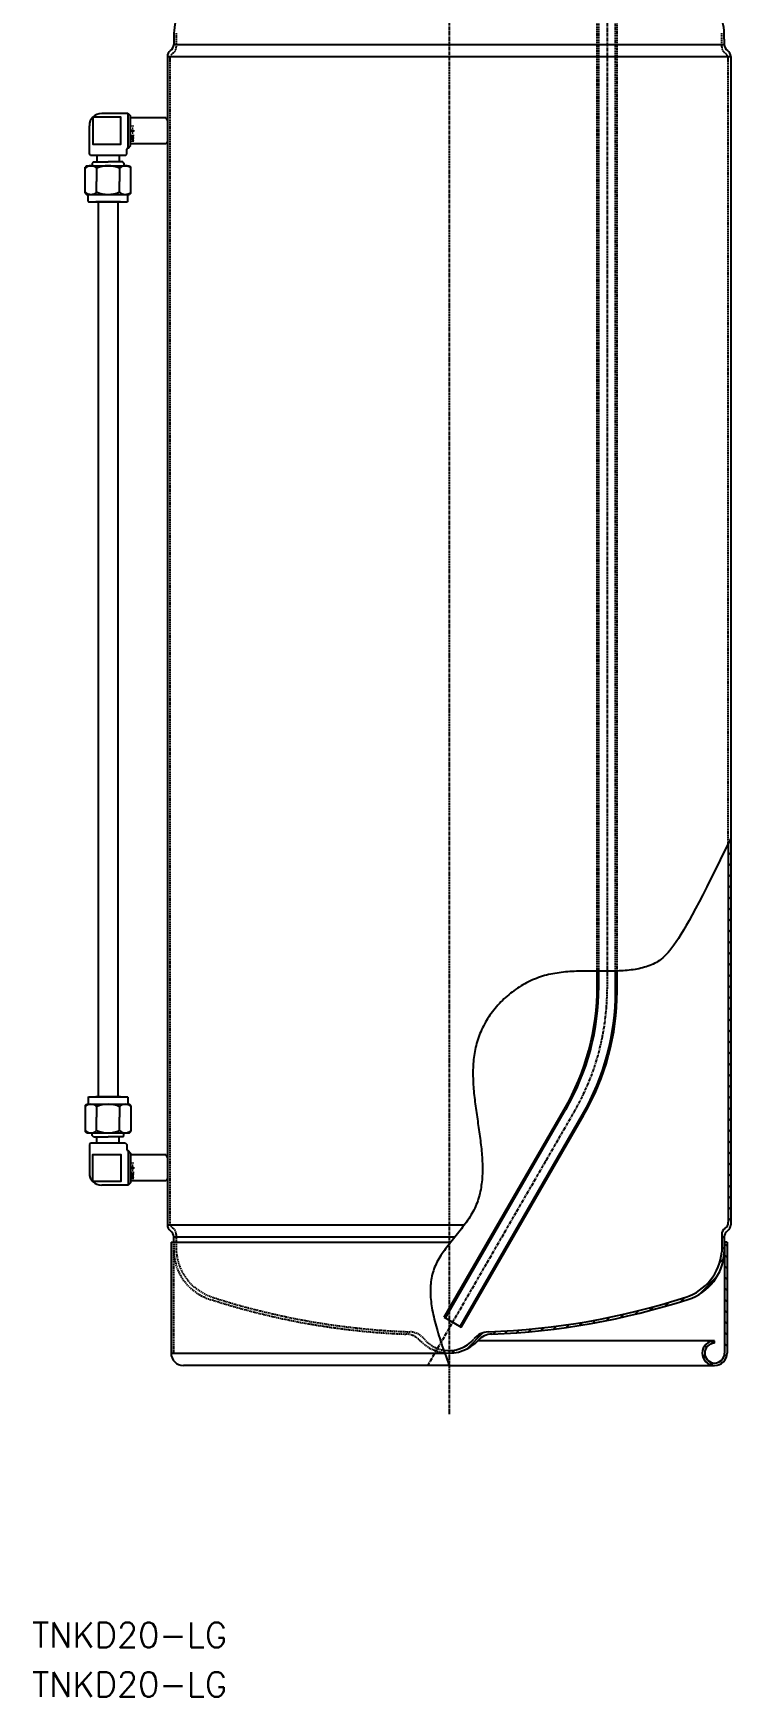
# Model space of a CAD drawing. Extents: x -168 to 134, y -932 to 134.
# Drawn here: x -168 to 114, y -932 to -259 of the extents above; entities that cross this region are included whole.
import ezdxf

# ---------------------------------------------------------------- set-up
doc = ezdxf.new("R2010")
doc.units = 0
doc.linetypes.add('CENTER', pattern=[2, 1.25, -0.25, 0.25, -0.25])
doc.linetypes.add('DASHED', pattern=[0.75, 0.5, -0.25])
doc.layers.get('0').update_dxf_attribs({"linetype": 'CONTINUOUS'})
doc.layers.add('CENTER', color=1, linetype='CENTER')
doc.styles.get("Standard").update_dxf_attribs({"font": 'txt.shx', "bigfont": 'bigfont.shx'})

# ---------------------------------------------------------------- blocks, each defined once
blk = doc.blocks.new('*U1')
at = {"color": 7, "linetype": 'CONTINUOUS'}
blk.add_text('MWE-8-1', height=1, rotation=90, dxfattribs=at).set_placement((-127.53, -722.43))
blk = doc.blocks.new('*U2')
at = {"color": 7, "linetype": 'CONTINUOUS'}
blk.add_text('MWE-8-1', height=1, rotation=90, dxfattribs=at).set_placement((-127.53, -302.43))
blk = doc.blocks.new('*X3')
at = {"color": 0, "linetype": 'CONTINUOUS'}
for p, q in [((112.5, -749.65), (111.5, -748.65)), ((112.5, -754.14), (111.5, -753.14)), ((112.5, -758.63), (111.5, -757.63)), ((112.5, -763.12), (111.5, -762.12)), ((112.5, -767.61), (111.5, -766.61)), ((112.5, -772.1), (111.5, -771.1)), ((112.5, -776.59), (111.5, -775.59)), ((112.5, -781.08), (111.5, -780.08)), ((112.5, -785.57), (111.5, -784.57)), ((104.14, -795.17), (102.53, -793.56)), ((104.2, -790.74), (103.48, -790.02)), ((106.98, -789.03), (106.14, -788.19)), ((112.31, -794.36), (111.47, -793.52)), ((112.5, -790.06), (111.5, -789.06)), ((106.94, -797.97), (105.33, -796.36)), ((110.48, -797.02), (109.76, -796.3))]:
    blk.add_line(p, q, dxfattribs=at)
blk = doc.blocks.new('*X4')
at = {"color": 0, "linetype": 'CONTINUOUS'}
for p, q in [((60, -639.81), (60.6, -639.21)), ((60, -644.3), (60.6, -643.7)), ((67.4, -641.39), (68, -640.79)), ((67.4, -645.88), (68, -645.28)), ((59.56, -653.72), (60.24, -653.04)), ((59.9, -648.89), (60.53, -648.26)), ((67.32, -650.46), (67.95, -649.83)), ((58.95, -658.82), (59.68, -658.1)), ((66.42, -660.33), (67.14, -659.61)), ((67, -655.26), (67.67, -654.59)), ((58, -664.26), (58.79, -663.47)), ((65.51, -665.74), (66.29, -664.96)), ((56.63, -670.12), (57.5, -669.26)), ((64.17, -671.56), (65.03, -670.7)), ((54.68, -676.56), (55.66, -675.58)), ((62.28, -677.94), (63.25, -676.97)), ((51.88, -683.85), (53.03, -682.7)), ((59.58, -685.14), (60.71, -684)), ((47.59, -692.64), (49.07, -691.15)), ((55.47, -693.74), (56.91, -692.29)), ((41.51, -703.21), (43.15, -701.57)), ((49.46, -704.24), (51.1, -702.6)), ((35.37, -713.83), (37.01, -712.19)), ((43.32, -714.86), (44.96, -713.22)), ((29.24, -724.45), (30.88, -722.82)), ((37.19, -725.49), (38.83, -723.85)), ((23.11, -735.08), (24.74, -733.44)), ((31.06, -736.11), (32.69, -734.47)), ((16.97, -745.7), (18.61, -744.06)), ((24.92, -746.73), (26.56, -745.09)), ((10.84, -756.33), (12.48, -754.69)), ((18.79, -757.36), (20.43, -755.72)), ((4.7, -766.95), (6.34, -765.31)), ((12.65, -767.98), (14.29, -766.34)), ((-1.43, -777.57), (0, -776.14)), ((0, -776.14), (0.21, -775.93)), ((6.52, -778.6), (8.16, -776.96))]:
    blk.add_line(p, q, dxfattribs=at)
blk = doc.blocks.new('*X5')
at = {"color": 0, "linetype": 'CONTINUOUS'}
for p, q in [((113, -586.81), (114, -585.81)), ((113, -591.3), (114, -590.3)), ((113, -595.79), (114, -594.79)), ((113, -600.28), (114, -599.28)), ((113, -604.77), (114, -603.77)), ((113, -609.26), (114, -608.26)), ((113, -613.75), (114, -612.75)), ((113, -618.24), (114, -617.24)), ((113, -622.73), (114, -621.73)), ((113, -627.22), (114, -626.22)), ((113, -631.71), (114, -630.71)), ((113, -636.2), (114, -635.2)), ((113, -640.69), (114, -639.69)), ((113, -645.18), (114, -644.18)), ((113, -649.67), (114, -648.67)), ((113, -654.16), (114, -653.16)), ((113, -658.65), (114, -657.65)), ((113, -663.14), (114, -662.14)), ((113, -667.63), (114, -666.63)), ((113, -672.12), (114, -671.12)), ((113, -676.61), (114, -675.61)), ((113, -681.1), (114, -680.1)), ((113, -685.59), (114, -684.59)), ((113, -690.09), (114, -689.09)), ((113, -694.58), (114, -693.58)), ((113, -699.07), (114, -698.07)), ((113, -703.56), (114, -702.56)), ((113, -708.05), (114, -707.05)), ((113, -712.54), (114, -711.54)), ((113, -717.03), (114, -716.03)), ((113, -721.52), (114, -720.52)), ((113, -726.01), (114, -725.01)), ((113, -730.5), (114, -729.5)), ((113, -734.99), (114, -733.99)), ((113, -739.48), (114, -738.48)), ((110.37, -746.6), (111.4, -745.57)), ((110.37, -751.09), (111.37, -750.09)), ((109.49, -756.45), (111.07, -754.87)), ((101.24, -769.2), (108.42, -762.02)), ((81.19, -775.77), (82.72, -774.25)), ((87.39, -774.07), (88.99, -772.47)), ((93.8, -772.15), (95.48, -770.47)), ((47.43, -782.59), (48.65, -781.38)), ((52.72, -781.79), (53.98, -780.54)), ((58.13, -780.87), (59.43, -779.57)), ((63.67, -779.83), (65.02, -778.47)), ((69.35, -778.63), (70.76, -777.23)), ((75.19, -777.29), (76.65, -775.83)), ((7.42, -791.18), (13.88, -784.71)), ((17.8, -785.28), (18.83, -784.26)), ((22.52, -785.05), (23.57, -784)), ((27.32, -784.75), (28.4, -783.67)), ((32.2, -784.35), (33.32, -783.24)), ((37.18, -783.86), (38.32, -782.72)), ((42.25, -783.28), (43.43, -782.1)), ((1.15, -792.96), (2.31, -791.79))]:
    blk.add_line(p, q, dxfattribs=at)

msp = doc.modelspace()

# ---------------------------------------------------------------- linework, layer by layer
at = {"color": 3, "linetype": 'DASHED'}
for p, q in [((60, -638.34), (60, -217.5)), ((60.6, -638.34), (60.6, -217.5)), ((67.4, -638.3), (67.4, -217.5)), ((68, -638.28), (68, -217.5)), ((-110.37, -258.53), (-110.37, -264.04)), ((110.37, -264.04), (110.37, -258.53)), ((-113, -269), (-113, -740)), ((113, -586.62), (113, -269)), ((-110.37, -744.96), (-110.37, -752.03)), ((-111.5, -748.02), (-111.5, -793)), ((-111.37, -748.02), (-111.37, -752.03))]:
    msp.add_line(p, q, dxfattribs=at)
at = {"color": 7, "linetype": 'CONTINUOUS'}
for p, q in [((-111.37, -258.53), (-111.37, -263.04)), ((111.37, -260.98), (111.37, -258.53)), ((111.37, -260.98), (111.37, -263.04)), ((-114, -268), (-114, -741)), ((-114, -268), (-114, -741)), ((-114, -268), (0, -268)), ((-111.37, -263.04), (0, -263.04)), ((0, -263.04), (111.37, -263.04)), ((0, -268), (114, -268)), ((114, -268), (114, -741)), ((-145.58, -307.5), (-145.58, -296)), ((-130.01, -291), (-140.58, -291)), ((-128.88, -292), (-129.88, -291)), ((-129.88, -291), (-128.88, -292)), ((-129.88, -305), (-129.88, -291)), ((-128.88, -304), (-128.88, -292)), ((-128.88, -303.5), (-128.88, -292.5)), ((-114.5, -292.75), (-128.88, -292.75)), ((-114, -293.75), (-114.5, -292.75)), ((-114, -293.75), (-114, -302.25)), ((-114, -302.25), (-114.5, -303.25)), ((-145.08, -308), (-145.58, -307.5)), ((-130.92, -308), (-145.08, -308)), ((-142.5, -308), (-142.5, -310.58)), ((-133.5, -308), (-133.5, -310.58)), ((-130.92, -308), (-130.42, -307.5)), ((-130.42, -307.5), (-130.42, -305.5)), ((-129.88, -305), (-129.92, -305)), ((-129.88, -305), (-128.88, -304)), ((-114.5, -303.25), (-128.88, -303.25)), ((-146.74, -312.2), (-147.24, -312.7)), ((-147.24, -323.3), (-147.24, -312.7)), ((-146.74, -312.2), (-129.26, -312.2)), ((-143.93, -310.58), (-144.43, -311.08)), ((-144.43, -311.08), (-144.43, -312.2)), ((-143.93, -310.58), (-138, -310.58)), ((-142.62, -313.21), (-142.62, -318.55)), ((-132.07, -310.58), (-138, -310.58)), ((-133.38, -313.21), (-133.38, -318.55)), ((-132.07, -310.58), (-131.57, -311.08)), ((-131.57, -311.08), (-131.57, -312.2)), ((-129.26, -312.2), (-128.76, -312.7)), ((-128.76, -323.3), (-128.76, -312.7)), ((-147.24, -323.3), (-146.74, -323.8)), ((-142.62, -322.79), (-142.62, -318.55)), ((-133.38, -322.79), (-133.38, -318.55)), ((-133.38, -322.79), (-133.38, -318.55)), ((-128.76, -323.3), (-129.26, -323.8)), ((-146.74, -323.8), (-129.26, -323.8)), ((-146, -326.7), (-146, -323.8)), ((-146, -326.7), (-145.9, -326.8)), ((-145.9, -326.8), (-130.1, -326.8)), ((-133, -326.8), (-143, -326.8)), ((-142, -326.8), (-142, -689.2)), ((-134, -326.8), (-134, -689.2)), ((-130, -326.7), (-130.1, -326.8)), ((-130, -326.7), (-130, -323.8)), ((113, -586.62), (113, -740)), ((60, -644.38), (60, -638.34)), ((60.6, -644.54), (60.6, -638.34)), ((67.4, -646.36), (67.4, -638.3)), ((68, -646.52), (68, -638.28)), ((-147.24, -692.7), (-146.74, -692.2)), ((-147.24, -692.7), (-147.24, -703.3)), ((-146.74, -692.2), (-129.26, -692.2)), ((-146, -689.3), (-145.9, -689.2)), ((-146, -689.3), (-146, -692.2)), ((-145.9, -689.2), (-130.1, -689.2)), ((-133, -689.2), (-143, -689.2)), ((-142.62, -693.21), (-142.62, -697.45)), ((-133.38, -693.21), (-133.38, -697.45)), ((-133.38, -693.21), (-133.38, -697.45)), ((-130, -689.3), (-130.1, -689.2)), ((-130, -689.3), (-130, -692.2)), ((-128.76, -692.7), (-129.26, -692.2)), ((-128.76, -692.7), (-128.76, -703.3)), ((-142.62, -702.79), (-142.62, -697.45)), ((-133.38, -702.79), (-133.38, -697.45)), ((-1.96, -778.5), (46.6, -694.38)), ((-1.44, -778.8), (47.2, -694.54)), ((4.44, -782.2), (54, -696.36)), ((4.96, -782.5), (54.6, -696.52)), ((-146.74, -703.8), (-147.24, -703.3)), ((-146.74, -703.8), (-129.26, -703.8)), ((-144.43, -704.92), (-144.43, -703.8)), ((-143.93, -705.42), (-144.43, -704.92)), ((-143.93, -705.42), (-138, -705.42)), ((-142.5, -708), (-142.5, -705.42)), ((-132.07, -705.42), (-138, -705.42)), ((-133.5, -708), (-133.5, -705.42)), ((-132.07, -705.42), (-131.57, -704.92)), ((-131.57, -704.92), (-131.57, -703.8)), ((-129.26, -703.8), (-128.76, -703.3)), ((-145.08, -708), (-145.58, -708.5)), ((-145.58, -708.5), (-145.58, -720)), ((-130.92, -708), (-145.08, -708)), ((-130.92, -708), (-130.42, -708.5)), ((-130.42, -708.5), (-130.42, -710.5)), ((-129.88, -711), (-129.92, -711)), ((-129.88, -711), (-129.88, -725)), ((-129.88, -711), (-128.88, -712)), ((-128.88, -712), (-128.88, -724)), ((-128.88, -712.5), (-128.88, -723.5)), ((-114.5, -712.75), (-128.88, -712.75)), ((-114, -713.75), (-114.5, -712.75)), ((-114, -713.75), (-114, -722.25)), ((-130.01, -725), (-140.58, -725)), ((-129.88, -725), (-128.88, -724)), ((-128.88, -724), (-129.88, -725)), ((-114.5, -723.25), (-128.88, -723.25)), ((-114, -722.25), (-114.5, -723.25)), ((-114, -741), (0, -741)), ((-111.37, -748.02), (-111.37, -745.96)), ((-111.37, -745.96), (0, -745.96)), ((0, -741), (6.28, -741)), ((0, -745.96), (2.35, -745.96)), ((110.37, -744.96), (110.37, -752.03)), ((111.37, -745.96), (111.37, -752.03)), ((-112.5, -748.02), (-111.5, -748.02)), ((-112.5, -748.02), (-112.5, -793)), ((-111.5, -748.02), (0, -748.02)), ((0, -748.02), (0.69, -748.02)), ((112.5, -748.02), (111.37, -748.02)), ((111.5, -748.02), (111.5, -793)), ((112.5, -748.02), (112.5, -793)), ((-1.96, -778.5), (4.96, -782.5)), ((107.5, -788), (11.62, -788)), ((107.5, -789), (107.5, -788)), ((-112.5, -793), (-1.76, -793)), ((0, -798), (-107.5, -798)), ((0, -798), (107.5, -798))]:
    msp.add_line(p, q, dxfattribs=at)
for points in [[(-144.12, -292.46), (-144.12, -303.47), (-132.87, -303.47), (-132.87, -292.46)], [(-144.12, -723.54), (-144.12, -712.53), (-132.87, -712.53), (-132.87, -723.54)]]:
    msp.add_lwpolyline(points, close=True, dxfattribs=at)
at = {"color": 7}
msp.add_polyline3d([(114, -584.56, 0), (111.82, -589.04, 0), (109.77, -593.23, 0), (107.83, -597.15, 0), (106.01, -600.81, 0), (104.3, -604.21, 0), (102.68, -607.37, 0), (101.17, -610.29, 0), (99.74, -612.99, 0), (98.4, -615.48, 0), (97.15, -617.76, 0), (95.97, -619.86, 0), (94.86, -621.76, 0), (93.81, -623.5, 0), (92.83, -625.07, 0), (91.9, -626.48, 0), (91.03, -627.75, 0), (90.2, -628.89, 0), (89.41, -629.91, 0), (88.65, -630.81, 0), (87.92, -631.61, 0), (87.22, -632.31, 0), (86.54, -632.93, 0), (85.87, -633.48, 0), (85.22, -633.96, 0), (84.56, -634.39, 0), (83.91, -634.78, 0), (83.25, -635.13, 0), (82.57, -635.46, 0), (81.89, -635.76, 0), (81.2, -636.04, 0), (80.49, -636.31, 0), (79.78, -636.55, 0), (79.05, -636.77, 0), (78.32, -636.97, 0), (77.57, -637.16, 0), (76.82, -637.33, 0), (76.05, -637.48, 0), (75.28, -637.62, 0), (74.5, -637.74, 0), (73.72, -637.85, 0), (72.92, -637.94, 0), (72.12, -638.02, 0), (71.31, -638.1, 0), (70.5, -638.16, 0), (69.68, -638.21, 0), (68.85, -638.25, 0), (68.02, -638.28, 0), (67.18, -638.31, 0), (66.33, -638.33, 0), (65.49, -638.34, 0), (64.63, -638.35, 0), (63.78, -638.35, 0), (62.92, -638.35, 0), (62.06, -638.35, 0), (61.19, -638.35, 0), (60.32, -638.34, 0), (59.45, -638.34, 0), (58.57, -638.33, 0), (57.7, -638.33, 0), (56.82, -638.32, 0), (55.94, -638.32, 0), (55.07, -638.33, 0), (54.19, -638.34, 0), (53.31, -638.35, 0), (52.43, -638.37, 0), (51.55, -638.39, 0), (50.67, -638.43, 0), (49.79, -638.47, 0), (48.92, -638.52, 0), (48.04, -638.58, 0), (47.17, -638.66, 0), (46.3, -638.74, 0), (45.43, -638.84, 0), (44.57, -638.94, 0), (43.71, -639.07, 0), (42.85, -639.21, 0), (42, -639.36, 0), (41.15, -639.53, 0), (40.3, -639.71, 0), (39.46, -639.92, 0), (38.63, -640.14, 0), (37.8, -640.38, 0), (36.97, -640.65, 0), (36.16, -640.93, 0), (35.35, -641.23, 0), (34.54, -641.55, 0), (33.75, -641.89, 0), (32.96, -642.25, 0), (32.17, -642.62, 0), (31.4, -643.02, 0), (30.64, -643.43, 0), (29.88, -643.86, 0), (29.13, -644.3, 0), (28.39, -644.76, 0), (27.66, -645.24, 0), (26.95, -645.74, 0), (26.24, -646.24, 0), (25.54, -646.77, 0), (24.85, -647.3, 0), (24.18, -647.86, 0), (23.51, -648.42, 0), (22.86, -649, 0), (22.22, -649.59, 0), (21.6, -650.2, 0), (20.98, -650.81, 0), (20.38, -651.44, 0), (19.79, -652.08, 0), (19.22, -652.73, 0), (18.66, -653.39, 0), (18.11, -654.07, 0), (17.58, -654.75, 0), (17.07, -655.44, 0), (16.57, -656.14, 0), (16.08, -656.86, 0), (15.62, -657.58, 0), (15.17, -658.3, 0), (14.73, -659.04, 0), (14.31, -659.79, 0), (13.91, -660.54, 0), (13.53, -661.3, 0), (13.17, -662.06, 0), (12.82, -662.83, 0), (12.49, -663.61, 0), (12.18, -664.39, 0), (11.89, -665.18, 0), (11.62, -665.97, 0), (11.37, -666.77, 0), (11.14, -667.57, 0), (10.93, -668.38, 0), (10.74, -669.19, 0), (10.56, -670, 0), (10.4, -670.82, 0), (10.26, -671.64, 0), (10.14, -672.46, 0), (10.03, -673.29, 0), (9.93, -674.12, 0), (9.85, -674.96, 0), (9.79, -675.79, 0), (9.74, -676.63, 0), (9.7, -677.48, 0), (9.68, -678.32, 0), (9.66, -679.17, 0), (9.66, -680.02, 0), (9.67, -680.88, 0), (9.7, -681.73, 0), (9.73, -682.59, 0), (9.77, -683.45, 0), (9.82, -684.31, 0), (9.88, -685.17, 0), (9.94, -686.03, 0), (10.02, -686.9, 0), (10.1, -687.76, 0), (10.19, -688.63, 0), (10.29, -689.5, 0), (10.39, -690.37, 0), (10.49, -691.24, 0), (10.6, -692.11, 0), (10.72, -692.98, 0), (10.83, -693.86, 0), (10.96, -694.73, 0), (11.08, -695.6, 0), (11.2, -696.47, 0), (11.33, -697.34, 0), (11.46, -698.21, 0), (11.59, -699.08, 0), (11.72, -699.96, 0), (11.85, -700.82, 0), (11.97, -701.69, 0), (12.1, -702.56, 0), (12.22, -703.43, 0), (12.35, -704.29, 0), (12.46, -705.16, 0), (12.58, -706.02, 0), (12.69, -706.88, 0), (12.8, -707.74, 0), (12.9, -708.6, 0), (12.99, -709.46, 0), (13.08, -710.31, 0), (13.16, -711.16, 0), (13.24, -712.01, 0), (13.31, -712.86, 0), (13.37, -713.7, 0), (13.42, -714.54, 0), (13.46, -715.38, 0), (13.49, -716.22, 0), (13.52, -717.05, 0), (13.53, -717.88, 0), (13.53, -718.71, 0), (13.52, -719.53, 0), (13.49, -720.35, 0), (13.46, -721.16, 0), (13.41, -721.98, 0), (13.35, -722.78, 0), (13.27, -723.59, 0), (13.18, -724.38, 0), (13.07, -725.18, 0), (12.95, -725.97, 0), (12.81, -726.75, 0), (12.65, -727.53, 0), (12.48, -728.31, 0), (12.29, -729.08, 0), (12.08, -729.85, 0), (11.85, -730.61, 0), (11.6, -731.36, 0), (11.33, -732.11, 0), (11.04, -732.86, 0), (10.73, -733.59, 0), (10.4, -734.33, 0), (10.05, -735.05, 0), (9.68, -735.77, 0), (9.28, -736.49, 0), (8.86, -737.19, 0), (8.43, -737.9, 0), (7.98, -738.59, 0), (7.51, -739.29, 0), (7.02, -739.98, 0), (6.53, -740.66, 0), (6.02, -741.34, 0), (5.51, -742.02, 0), (4.98, -742.7, 0), (4.45, -743.37, 0), (3.91, -744.04, 0), (3.37, -744.71, 0), (2.83, -745.38, 0), (2.29, -746.04, 0), (1.75, -746.71, 0), (1.21, -747.37, 0), (0.67, -748.04, 0), (0.14, -748.71, 0), (-0.38, -749.37, 0), (-0.89, -750.04, 0), (-1.4, -750.71, 0), (-1.89, -751.38, 0), (-2.37, -752.05, 0), (-2.83, -752.72, 0), (-3.28, -753.4, 0), (-3.71, -754.08, 0), (-4.12, -754.77, 0), (-4.51, -755.46, 0), (-4.88, -756.15, 0), (-5.22, -756.85, 0), (-5.54, -757.55, 0), (-5.84, -758.25, 0), (-6.11, -758.97, 0), (-6.35, -759.68, 0), (-6.57, -760.41, 0), (-6.77, -761.14, 0), (-6.95, -761.87, 0), (-7.1, -762.62, 0), (-7.23, -763.37, 0), (-7.33, -764.12, 0), (-7.42, -764.89, 0), (-7.49, -765.66, 0), (-7.53, -766.44, 0), (-7.55, -767.23, 0), (-7.56, -768.02, 0), (-7.54, -768.82, 0), (-7.51, -769.64, 0), (-7.46, -770.46, 0), (-7.38, -771.29, 0), (-7.29, -772.13, 0), (-7.19, -772.98, 0), (-7.06, -773.84, 0), (-6.92, -774.71, 0), (-6.77, -775.59, 0), (-6.59, -776.48, 0), (-6.41, -777.38, 0), (-6.2, -778.29, 0), (-5.98, -779.21, 0), (-5.75, -780.14, 0), (-5.5, -781.09, 0), (-5.24, -782.05, 0), (-4.97, -783.02, 0), (-4.69, -784, 0), (-4.39, -784.99, 0), (-4.08, -786, 0), (-3.76, -787.02, 0), (-3.42, -788.06, 0), (-3.08, -789.11, 0), (-2.73, -790.17, 0), (-2.36, -791.24, 0), (-1.99, -792.33, 0), (-1.61, -793.43, 0), (-1.22, -794.55, 0), (-0.82, -795.69, 0), (-0.41, -796.84, 0), (0, -798, 0)], dxfattribs=at)
at = {"color": 7, "linetype": 'CONTINUOUS'}
for centre, radius, start, end in [((-90.52, -259.26), 20.87, 151.96685, 177.99909), ((90.52, -259.26), 20.87, 2.00091, 28.03315), ((-111, -268), 3, 124.17445, 180), ((-114.37, -263.04), 3, 304.17445, 0), ((114.37, -263.04), 3, 180, 235.82555), ((111, -268), 3, 0, 55.82555), ((-140.58, -296), 5, 90, 180), ((-129.92, -305.5), 0.5, 90, 180), ((-144.93, -315.34), 3.15, 42.75396, 137.24604), ((-138, -323.26), 11.07, 65.3297, 114.6703), ((-131.07, -315.34), 3.15, 42.75396, 137.24604), ((-144.93, -320.65), 3.15, 222.75396, 317.24604), ((-138, -312.73), 11.07, 245.3297, 294.6703), ((-131.07, -320.65), 3.15, 222.75396, 317.24604), ((-40, -644.38), 100, 330, 0), ((-39.4, -644.54), 100, 330, 0), ((-32.6, -646.36), 100, 330, 0), ((-32, -646.52), 100, 330, 0), ((-144.93, -695.35), 3.15, 42.75396, 137.24604), ((-138, -703.27), 11.07, 65.3297, 114.6703), ((-131.07, -695.35), 3.15, 42.75396, 137.24604), ((-144.93, -700.66), 3.15, 222.75396, 317.24604), ((-138, -692.74), 11.07, 245.3297, 294.6703), ((-131.07, -700.66), 3.15, 222.75396, 317.24604), ((-129.92, -710.5), 0.5, 180, 270), ((-140.58, -720), 5, 180, 270), ((110, -740), 3, 304.17445, 0), ((-111, -741), 3, 180, 235.82555), ((-114.37, -745.96), 3, 0, 55.82555), ((113.37, -744.96), 3, 124.17445, 180), ((114.37, -745.96), 3, 124.17445, 180), ((111, -741), 3, 304.17445, 0), ((89.15, -750.12), 21.31, 288.31453, 354.87411), ((90.52, -751.3), 20.87, 287.2288, 357.99909), ((5.4, -489.67), 294.89, 272.04272, 287.86124), ((6.01, -490.61), 294.9, 272.19603, 287.90868), ((0, -779), 13, 260.39913, 320.44698), ((0, -777), 16, 263.55437, 317.24158), ((16.19, -792.37), 8, 92.04272, 140.44698), ((17.62, -793.29), 8, 92.19603, 137.24158), ((107.5, -793), 5, 90, 0), ((-107.5, -793), 5, 180, 270), ((107.5, -793), 4, 90, 0)]:
    msp.add_arc(centre, radius, start, end, dxfattribs=at)
at = {"color": 3, "linetype": 'DASHED'}
for centre, radius, start, end in [((-110, -269), 3, 124.17445, 180), ((-113.37, -264.04), 3, 304.17445, 0), ((113.37, -264.04), 3, 180, 235.82555), ((110, -269), 3, 0, 55.82555), ((-110, -740), 3, 180, 235.82555), ((-113.37, -744.96), 3, 0, 55.82555), ((-90.52, -751.3), 20.87, 182.00091, 252.7712), ((-89.15, -750.12), 21.31, 185.12589, 251.68547), ((-6.01, -490.61), 294.9, 252.09132, 267.80397), ((-5.4, -489.67), 294.89, 252.13876, 267.95728), ((-17.62, -793.29), 8, 42.75842, 87.80397), ((-16.19, -792.37), 8, 39.55302, 87.95728), ((0, -777), 16, 222.75842, 263.55437), ((0, -779), 13, 219.55302, 260.39913)]:
    msp.add_arc(centre, radius, start, end, dxfattribs=at)
at = {"layer": 'CENTER', "color": 1, "linetype": 'CENTER'}
for p, q in [((0, -174.01), (0, -818)), ((64, -182.5), (64, -645.45)), ((-8.5, -797.82), (50.6, -695.45))]:
    msp.add_line(p, q, dxfattribs=at)
msp.add_arc((-36, -645.45), 100, 330, 0, dxfattribs=at)

# ---------------------------------------------------------------- block references
at = {"color": 7, "linetype": 'CONTINUOUS'}
for name in ['*U2', '*X5', '*X4', '*U1', '*X3']:
    msp.add_blockref(name, (0, 0), dxfattribs=at)

# ---------------------------------------------------------------- texts
for p in [(-168.69, -912.14), (-168.69, -932.14)]:
    msp.add_text('TNKD20-LG', height=10, dxfattribs=at).set_placement(p)

doc.saveas('drawing.dxf')
